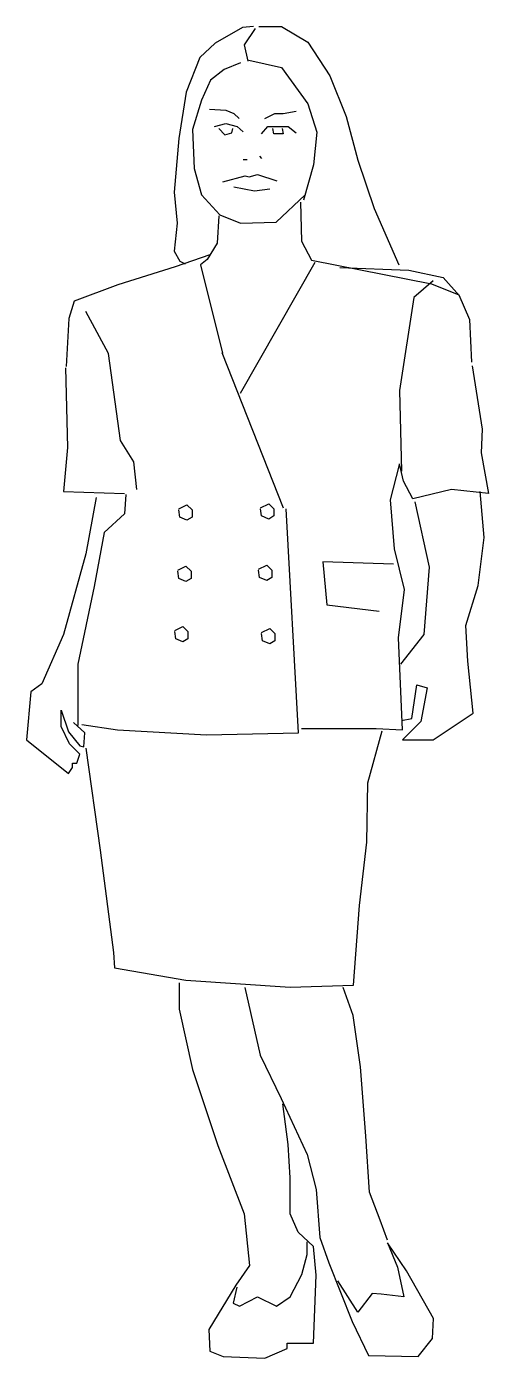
# Model space of a CAD drawing. Extents: x 7525 to 8075, y -2838 to -1252.
import ezdxf

# ---------------------------------------------------------------- set-up
doc = ezdxf.new("R2010")
doc.units = 0
doc.header["$LTSCALE"] = 1270
doc.header["$MEASUREMENT"] = 0
doc.layers.get('0').update_dxf_attribs({"linetype": 'CONTINUOUS'})

msp = doc.modelspace()

# ---------------------------------------------------------------- linework, layer by layer
at = {"linetype": 'CONTINUOUS'}
for p, q in [((7781.9, -1252.8), (7749.4, -1271.2)), ((7794.9, -1251.7), (7781.9, -1252.8)), ((7801.4, -1251.7), (7828.5, -1251.7)), ((7828.5, -1251.7), (7859.9, -1270.1)), ((7797.1, -1253.8), (7784.1, -1273.3)), ((7749.4, -1271.2), (7731, -1288.5)), ((7784.1, -1273.3), (7788.4, -1292.8)), ((7859.9, -1270.1), (7885.9, -1310.2)), ((7731, -1288.5), (7714.7, -1329.7)), ((7779.7, -1295), (7760.2, -1302.6)), ((7789.5, -1291.8), (7828.5, -1300.4)), ((7828.5, -1300.4), (7859.9, -1343.8)), ((7744, -1315.6), (7733.2, -1339.4)), ((7760.2, -1302.6), (7744, -1315.6)), ((7885.9, -1310.2), (7905.4, -1358.9)), ((7714.7, -1329.7), (7706.1, -1384.9)), ((7733.2, -1339.4), (7722.3, -1374.1)), ((7859.9, -1343.8), (7870.7, -1377.3)), ((7742.6, -1350.1), (7762.1, -1351.3)), ((7762.1, -1351.3), (7771.8, -1355)), ((7771.8, -1355), (7777.9, -1361.1)), ((7808.4, -1361.1), (7820.6, -1355)), ((7820.6, -1355), (7830.3, -1355)), ((7830.3, -1355), (7846.1, -1352.5)), ((7905.4, -1358.9), (7919.5, -1410.9)), ((7722.3, -1374.1), (7724.5, -1420.7)), ((7748.7, -1370.8), (7762.1, -1367.2)), ((7753.6, -1373.2), (7760.9, -1380.5)), ((7760.9, -1380.5), (7769.4, -1378.1)), ((7762.1, -1367.2), (7775.5, -1370.8)), ((7769.4, -1378.1), (7770.6, -1373.2)), ((7775.5, -1370.8), (7782.8, -1376.9)), ((7804.7, -1379.3), (7812, -1370.8)), ((7812, -1370.8), (7821.8, -1370.8)), ((7819.3, -1379.3), (7818.1, -1373.2)), ((7830.3, -1379.3), (7819.3, -1379.3)), ((7821.8, -1370.8), (7836.4, -1370.8)), ((7829.1, -1373.2), (7830.3, -1379.3)), ((7836.4, -1370.8), (7846.1, -1378.1)), ((7870.7, -1377.3), (7866.4, -1416.3)), ((7706.1, -1384.9), (7700.7, -1448.8)), ((7782.8, -1409.8), (7787.7, -1409.8)), ((7802.3, -1406.1), (7804.7, -1408.6)), ((7919.5, -1410.9), (7939, -1468.3)), ((7724.5, -1420.7), (7733.2, -1452.1)), ((7866.4, -1416.3), (7854.5, -1458.6)), ((7758.4, -1436.6), (7785.2, -1429.3)), ((7771.8, -1442.7), (7796.2, -1447.5)), ((7785.2, -1429.3), (7790.1, -1430.5)), ((7790.1, -1430.5), (7799.8, -1428)), ((7799.8, -1428), (7823, -1435.3)), ((7700.7, -1448.8), (7703.9, -1485.7)), ((7733.2, -1452.1), (7754.8, -1475.9)), ((7796.2, -1447.5), (7814.5, -1445.1)), ((7822, -1484.6), (7856.7, -1452.1)), ((7851.2, -1460.7), (7852.3, -1507.3)), ((7939, -1468.3), (7968.2, -1535.5)), ((7703.9, -1485.7), (7700.7, -1519.2)), ((7753.7, -1477), (7751.6, -1509.5)), ((7754.8, -1475.9), (7779.7, -1485.7)), ((7779.7, -1485.7), (7822, -1484.6)), ((7852.3, -1507.3), (7864.2, -1530.1)), ((7700.7, -1519.2), (7707.2, -1531.2)), ((7751.6, -1509.5), (7739.7, -1529)), ((7701.7, -1537.7), (7633.5, -1559.3)), ((7742.9, -1523.6), (7701.7, -1537.7)), ((7707.2, -1531.2), (7713.7, -1534.4)), ((7739.7, -1529), (7732.1, -1535.5)), ((7732.1, -1535.5), (7758.1, -1640.6)), ((7868, -1532.8), (7779.1, -1688.6)), ((7864.2, -1530.1), (8007.2, -1558.2)), ((7897.8, -1538.7), (7980.1, -1542)), ((7980.1, -1542), (8021.3, -1550.7)), ((8009.3, -1554.7), (7986.2, -1574.2)), ((8021.3, -1550.7), (8040.8, -1572.3)), ((7633.5, -1559.3), (7581.5, -1578.8)), ((8007.2, -1558.2), (8039.7, -1571.2)), ((7581.5, -1578.8), (7575, -1599.4)), ((7986.2, -1574.2), (7969.1, -1685)), ((8039.7, -1571.2), (8052.7, -1600.5)), ((7575, -1599.4), (7571.7, -1656.8)), ((7622.1, -1641.1), (7595.3, -1591.2)), ((8052.7, -1600.5), (8054.9, -1651.4)), ((7636.7, -1744.6), (7622.1, -1641.1)), ((7757.2, -1639.9), (7830.3, -1825)), ((7570.9, -1658.2), (7573.4, -1753.2)), ((8055.6, -1655.7), (8067.7, -1731.2)), ((7969.1, -1685), (7971.5, -1781.2)), ((7652.5, -1770.2), (7636.7, -1744.6)), ((8067.7, -1731.2), (8066.5, -1759.3)), ((7573.4, -1753.2), (7568.5, -1805.5)), ((8066.5, -1759.3), (8075, -1808)), ((7656.2, -1803.1), (7652.5, -1770.2)), ((7958.2, -1815.3), (7969.1, -1773.9)), ((7974, -1793.3), (7969.1, -1772.6)), ((7568.5, -1805.5), (7641.5, -1808)), ((7984.9, -1814.1), (7974, -1793.3)), ((8031.2, -1803.1), (7984.9, -1814.1)), ((8075, -1808), (8031.2, -1803.1)), ((8070.2, -1860.3), (8065.3, -1805.5)), ((7607.4, -1812.8), (7595.3, -1879.8)), ((7642.8, -1809.2), (7641.5, -1832.3)), ((7706.1, -1826.2), (7715.8, -1821.4)), ((7715.8, -1821.4), (7721.9, -1827.4)), ((7803.5, -1825), (7813.2, -1820.1)), ((7813.2, -1820.1), (7819.3, -1826.2)), ((7963, -1873.7), (7958.2, -1815.3)), ((7987.4, -1817.7), (8004.4, -1895.6)), ((7641.5, -1832.3), (7617.2, -1854.2)), ((7707.3, -1836), (7706.1, -1827.4)), ((7715.8, -1839.6), (7707.3, -1836)), ((7721.9, -1836), (7715.8, -1839.6)), ((7721.9, -1827.4), (7721.9, -1836)), ((7804.7, -1834.7), (7803.5, -1826.2)), ((7813.2, -1838.4), (7804.7, -1834.7)), ((7819.3, -1834.7), (7813.2, -1838.4)), ((7819.3, -1826.2), (7819.3, -1834.7)), ((7848.6, -2092.9), (7833.9, -1826.2)), ((7617.2, -1854.2), (7605, -1918.8)), ((8062.9, -1917.6), (8070.2, -1860.3)), ((7595.3, -1879.8), (7568.5, -1976)), ((7975.2, -1922.4), (7963, -1873.7)), ((7704.9, -1899.3), (7714.6, -1894.4)), ((7706.1, -1909), (7704.9, -1900.5)), ((7714.6, -1894.4), (7720.7, -1900.5)), ((7720.7, -1900.5), (7720.7, -1909)), ((7801.1, -1898.1), (7810.8, -1893.2)), ((7802.3, -1907.8), (7801.1, -1899.3)), ((7810.8, -1893.2), (7816.9, -1899.3)), ((7816.9, -1899.3), (7816.9, -1907.8)), ((7877.8, -1889.5), (7882.6, -1940.7)), ((7961.8, -1892), (7877.8, -1889.5)), ((8004.4, -1895.6), (7998.3, -1976)), ((7605, -1918.8), (7585.5, -2011.3)), ((7714.6, -1912.7), (7706.1, -1909)), ((7720.7, -1909), (7714.6, -1912.7)), ((7810.8, -1911.5), (7802.3, -1907.8)), ((7816.9, -1907.8), (7810.8, -1911.5)), ((8048.3, -1965), (8062.9, -1917.6)), ((7967.9, -1979.7), (7975.2, -1922.4)), ((7882.6, -1940.7), (7944.8, -1948)), ((7701.2, -1971.1), (7711, -1966.3)), ((7711, -1966.3), (7717, -1972.3)), ((8050.7, -2007.7), (8048.3, -1965)), ((7568.5, -1976), (7542.9, -2034.5)), ((7702.4, -1980.9), (7701.2, -1972.3)), ((7711, -1984.5), (7702.4, -1980.9)), ((7717, -1980.9), (7711, -1984.5)), ((7717, -1972.3), (7717, -1980.9)), ((7804.7, -1973.6), (7814.5, -1968.7)), ((7805.9, -1983.3), (7804.7, -1974.8)), ((7814.5, -1987), (7805.9, -1983.3)), ((7814.5, -1968.7), (7820.6, -1974.8)), ((7820.6, -1983.3), (7814.5, -1987)), ((7820.6, -1974.8), (7820.6, -1983.3)), ((7972.8, -2089.3), (7967.9, -1979.7)), ((7998.3, -1976), (7970.3, -2011.3)), ((7585.5, -2011.3), (7585.5, -2084.4)), ((8056.8, -2069.8), (8050.7, -2007.7)), ((7529.5, -2044.2), (7524.6, -2101.4)), ((7542.9, -2034.5), (7529.5, -2044.2)), ((7983.7, -2075.9), (7989.8, -2035.7)), ((7989.8, -2035.7), (8002, -2039.3)), ((8002, -2039.3), (7994.7, -2079.5)), ((7566, -2066.1), (7574.6, -2091.7)), ((7566, -2085.6), (7566, -2066.1)), ((7971.5, -2078.3), (7983.7, -2075.9)), ((8009.3, -2101.4), (8056.8, -2069.8)), ((7575.8, -2106.3), (7566, -2085.6)), ((7574.6, -2091.7), (7588, -2108.7)), ((7594.1, -2092.9), (7580.7, -2080.7)), ((7590.4, -2083.2), (7633, -2089.3)), ((7592.8, -2109.9), (7594.1, -2092.9)), ((7633, -2089.3), (7739, -2095.3)), ((7739, -2095.3), (7848.6, -2092.9)), ((7852.2, -2088), (7941.1, -2088)), ((7931.4, -2152.6), (7948.4, -2090.5)), ((7941.1, -2088), (7972.8, -2089.3)), ((7994.7, -2079.5), (7972.8, -2101.4)), ((7524.6, -2101.4), (7574.6, -2141.6)), ((7588, -2118.5), (7575.8, -2106.3)), ((7588, -2108.7), (7592.8, -2109.9)), ((7972.8, -2101.4), (8009.3, -2101.4)), ((7584.3, -2129.4), (7588, -2118.5)), ((7595.3, -2111.2), (7612.3, -2232.9)), ((7574.6, -2141.6), (7579.4, -2134.3)), ((7579.4, -2129.4), (7584.3, -2129.4)), ((7579.4, -2134.3), (7579.4, -2129.4)), ((7930.1, -2223.2), (7931.4, -2152.6)), ((7612.3, -2232.9), (7628.1, -2354.7)), ((7921.6, -2298.7), (7930.1, -2223.2)), ((7914.3, -2393.7), (7921.6, -2298.7)), ((7628.1, -2354.7), (7629.4, -2373)), ((7629.4, -2373), (7714.6, -2387.6)), ((7706.3, -2391), (7706.3, -2422.2)), ((7714.6, -2387.6), (7838.8, -2396.1)), ((7838.8, -2396.1), (7914.3, -2393.7)), ((7784.8, -2396.4), (7803.1, -2477)), ((7913.9, -2429.7), (7902.1, -2396.4)), ((7706.3, -2422.2), (7722.5, -2494.2)), ((7922.5, -2491), (7913.9, -2429.7)), ((7803.1, -2477), (7827.9, -2528.6)), ((7928.9, -2573.8), (7922.5, -2491)), ((7722.5, -2494.2), (7752.6, -2584.6)), ((7827.9, -2528.6), (7859, -2595.3)), ((7836.5, -2583.5), (7830, -2535.1)), ((7752.6, -2584.6), (7783.8, -2666.3)), ((7838.6, -2623.3), (7836.5, -2583.5)), ((7933.2, -2640.5), (7928.9, -2573.8)), ((7859, -2595.3), (7869.8, -2637.3)), ((7838.6, -2666.3), (7838.6, -2623.3)), ((7869.8, -2637.3), (7874.1, -2694.2)), ((7946.1, -2673.8), (7933.2, -2640.5)), ((7783.8, -2666.3), (7790.2, -2727.6)), ((7848.3, -2687.8), (7838.6, -2666.3)), ((7954.8, -2697.5), (7946.1, -2673.8)), ((7866.6, -2705), (7848.3, -2687.8)), ((7874.1, -2694.2), (7884.8, -2724.4)), ((7859, -2714.7), (7859, -2699.6)), ((7869.8, -2739.4), (7866.6, -2705)), ((7954.8, -2700.7), (7966.6, -2729.7)), ((7977.3, -2734), (7954.8, -2700.7)), ((7790.2, -2727.6), (7774.1, -2751.2)), ((7852.6, -2738.3), (7859, -2714.7)), ((7884.8, -2724.4), (7912.8, -2794.3)), ((7838.6, -2765.2), (7852.6, -2738.3)), ((7866.6, -2820.1), (7869.8, -2739.4)), ((7966.6, -2729.7), (7974.1, -2765.2)), ((8009.6, -2791), (7977.3, -2734)), ((7774.1, -2751.2), (7741.8, -2803.9)), ((7775.2, -2753.4), (7770.9, -2772.7)), ((7919.3, -2783.5), (7895.6, -2745.9)), ((7770.9, -2772.7), (7778.4, -2776)), ((7778.4, -2776), (7799.9, -2765.2)), ((7799.9, -2765.2), (7822.5, -2776)), ((7822.5, -2776), (7838.6, -2765.2)), ((7936.5, -2760.9), (7919.3, -2783.5)), ((7947.2, -2762), (7936.5, -2760.9)), ((7974.1, -2765.2), (7947.2, -2762)), ((8008.5, -2814.7), (8009.6, -2791)), ((7741.8, -2803.9), (7742.9, -2829.7)), ((7912.8, -2794.3), (7932.2, -2835.1)), ((7835.4, -2820.1), (7866.6, -2820.1)), ((7835.4, -2826.5), (7835.4, -2820.1)), ((7991.3, -2836.2), (8008.5, -2814.7)), ((7742.9, -2829.7), (7759, -2836.2)), ((7759, -2836.2), (7808.5, -2838.3)), ((7808.5, -2838.3), (7835.4, -2826.5)), ((7932.2, -2835.1), (7991.3, -2836.2))]:
    msp.add_line(p, q, dxfattribs=at)

doc.saveas('drawing.dxf')
